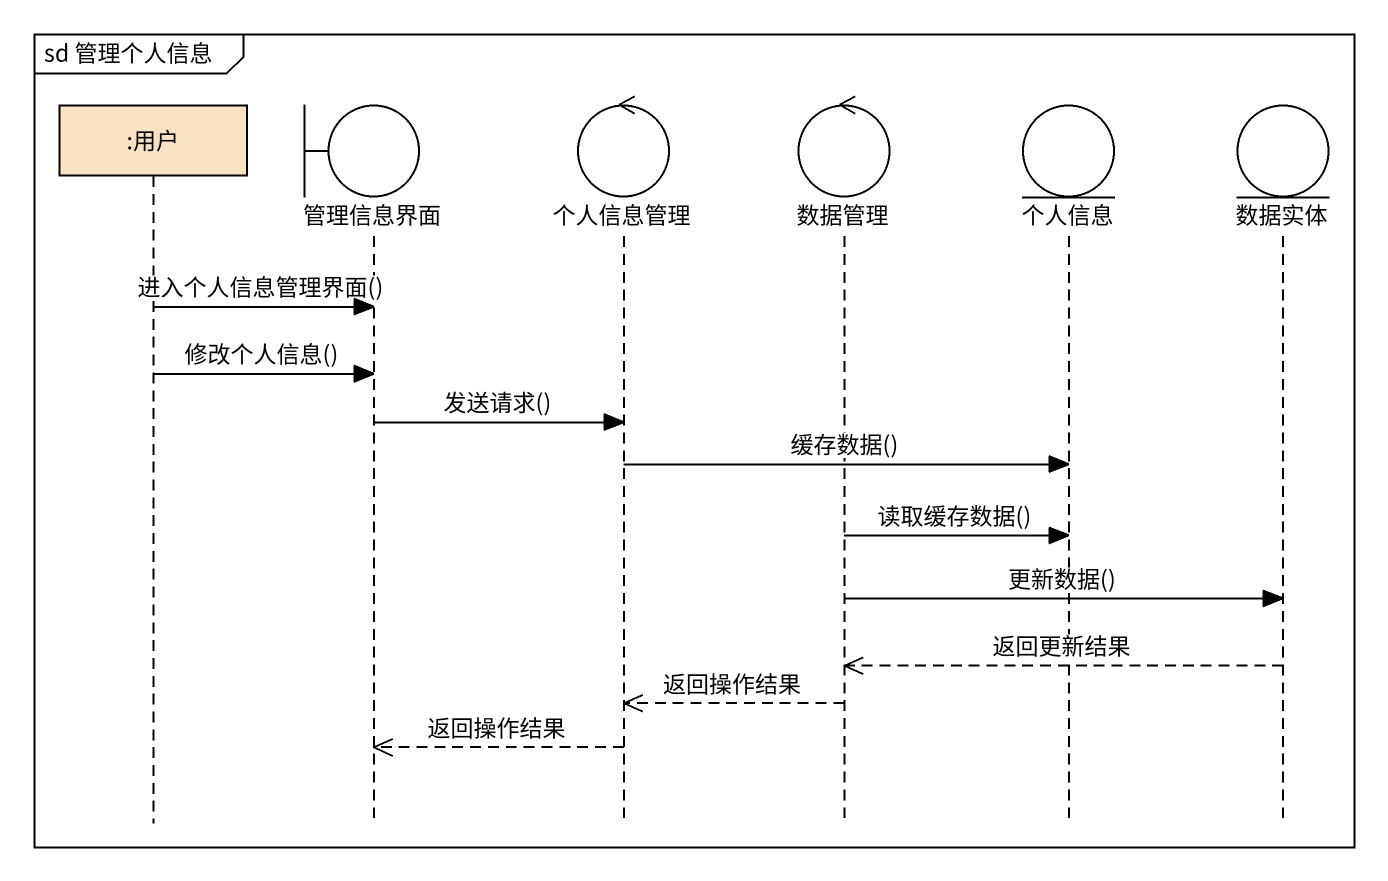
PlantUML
@startuml
mainframe sd 管理个人信息
hide footbox
participant ":用户" as 用户 #F8E2C1
boundary 管理信息界面 #FFFFFF
control 个人信息管理 #FFFFFF
control 数据管理 #FFFFFF
entity 个人信息 #FFFFFF
entity 数据实体 #FFFFFF

用户 -> 管理信息界面 : 进入个人信息管理界面()
用户 -> 管理信息界面 : 修改个人信息()
管理信息界面 -> 个人信息管理 : 发送请求()
个人信息管理 -> 个人信息 : 缓存数据()
数据管理 -> 个人信息 : 读取缓存数据()
数据管理 -> 数据实体 : 更新数据()
数据实体 -->> 数据管理 : 返回更新结果
数据管理 -->> 个人信息管理 : 返回操作结果
个人信息管理 -->> 管理信息界面 : 返回操作结果
@enduml
